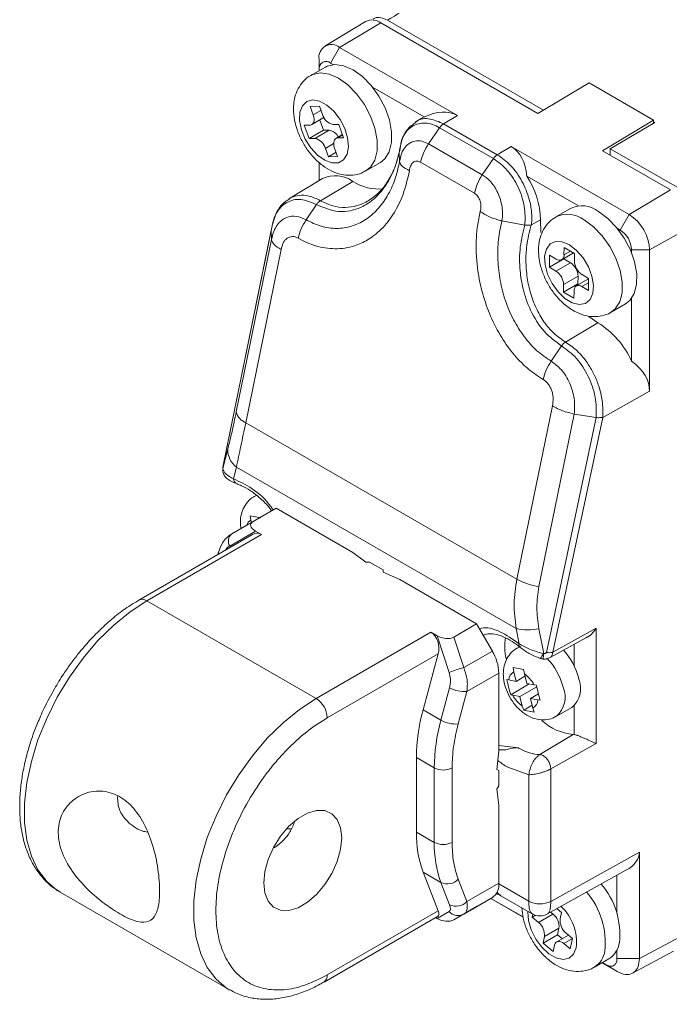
# Model space of a CAD drawing. Header units: millimetres. Extents: x 5 to 415, y 5 to 292.
# Drawn here: x 355.63 to 365.96, y 229.87 to 245.43 of the extents above; entities that cross this region are included whole.
import ezdxf

# ---------------------------------------------------------------- set-up
doc = ezdxf.new("R2010")
doc.units = ezdxf.units.MM

msp = doc.modelspace()

# ---------------------------------------------------------------- linework, layer by layer
at = {"color": 7, "linetype": 'Continuous', "lineweight": 18}
for p, q in [((363.941, 243.991), (361.466, 245.419)), ((361.12, 245.399), (360.474, 245.007)), ((361.36, 245.377), (360.706, 244.986)), ((363.853, 243.938), (361.36, 245.377)), ((360.706, 244.986), (360.565, 244.738)), ((360.706, 244.986), (362.578, 243.905)), ((360.381, 244.798), (360.384, 244.634)), ((360.381, 244.798), (360.381, 244.617)), ((360.481, 244.675), (360.251, 244.542)), ((360.565, 244.738), (360.607, 244.714)), ((360.384, 244.634), (360.384, 244.619)), ((361.23, 244.354), (362.048, 243.882)), ((364.666, 244.424), (363.853, 243.938)), ((365.691, 243.832), (364.666, 244.424)), ((360.389, 244.053), (360.242, 244.049)), ((360.242, 244.049), (360.29, 243.916)), ((360.436, 243.92), (360.389, 244.053)), ((360.268, 243.761), (360.459, 243.872)), ((362.004, 243.86), (361.909, 243.802)), ((362.004, 243.86), (362.048, 243.882)), ((362.358, 243.774), (362.578, 243.905)), ((360.238, 243.753), (360.146, 243.751)), ((360.146, 243.751), (360.223, 243.538)), ((360.394, 243.834), (360.453, 243.671)), ((360.695, 243.765), (360.603, 243.763)), ((360.771, 243.552), (360.695, 243.765)), ((361.913, 243.796), (361.845, 243.737)), ((362.295, 243.712), (362.12, 243.456)), ((362.295, 243.712), (363.147, 243.221)), ((362.358, 243.774), (363.21, 243.282)), ((364.878, 243.346), (365.691, 243.832)), ((365.709, 243.796), (365.002, 243.378)), ((365.691, 243.832), (365.691, 243.786)), ((365.691, 243.806), (365.709, 243.796)), ((360.453, 243.671), (360.223, 243.538)), ((360.314, 243.54), (360.544, 243.673)), ((360.453, 243.671), (360.544, 243.673)), ((360.753, 243.602), (360.65, 243.542)), ((360.68, 243.55), (360.771, 243.552)), ((360.223, 243.538), (360.314, 243.54)), ((362.12, 243.456), (362.972, 242.964)), ((363.21, 243.282), (363.43, 243.413)), ((363.43, 243.413), (365.302, 242.333)), ((360.481, 243.383), (360.529, 243.25)), ((360.651, 243.321), (360.529, 243.25)), ((360.529, 243.25), (360.675, 243.254)), ((360.675, 243.254), (360.627, 243.387)), ((361.654, 243.318), (361.66, 243.173)), ((364.878, 243.346), (365.956, 242.723)), ((365.002, 243.378), (365.002, 243.275)), ((366.063, 242.766), (365.002, 243.378)), ((360.381, 243.163), (360.381, 242.872)), ((360.384, 243.161), (360.384, 242.873)), ((361.126, 243.026), (361.356, 243.159)), ((361.993, 243.165), (362.847, 242.672)), ((362.972, 242.964), (363.147, 243.221)), ((364.496, 242.469), (363.678, 242.941)), ((360.435, 242.904), (359.904, 242.582)), ((360.403, 242.553), (360.918, 242.86)), ((365.956, 242.723), (365.302, 242.333)), ((359.877, 242.558), (359.906, 242.578)), ((360.341, 242.491), (360.175, 242.249)), ((364.37, 242.43), (364.14, 242.297)), ((365.302, 242.333), (365.161, 242.085)), ((363.284, 242.235), (363.648, 242.166)), ((363.751, 242.169), (363.893, 242.249)), ((363.893, 242.249), (363.901, 242.047)), ((359.624, 242.1), (358.859, 238.348)), ((358.859, 238.342), (359.622, 242.086)), ((359.628, 241.937), (359.622, 242.086)), ((365.161, 242.085), (365.119, 242.109)), ((366.293, 242.141), (365.627, 241.77)), ((359.628, 241.937), (359.067, 239.197)), ((359.217, 239.026), (359.781, 241.778)), ((364.04, 241.685), (364.037, 241.496)), ((364.143, 241.624), (364.04, 241.685)), ((364.232, 241.614), (364.419, 241.722)), ((364.27, 241.81), (364.268, 241.692)), ((364.435, 241.712), (364.27, 241.81)), ((364.433, 241.594), (364.435, 241.712)), ((365.627, 241.77), (365.342, 241.771)), ((365.342, 241.771), (365.342, 241.723)), ((365.627, 241.77), (365.627, 239.525)), ((364.267, 241.629), (364.037, 241.496)), ((364.14, 241.435), (364.37, 241.567)), ((364.267, 241.634), (364.267, 241.629)), ((364.267, 241.629), (364.37, 241.567)), ((364.037, 241.496), (364.14, 241.435)), ((364.658, 241.317), (364.555, 241.378)), ((364.49, 241.234), (364.261, 241.101)), ((364.262, 241.219), (364.261, 241.101)), ((364.492, 241.352), (364.262, 241.219)), ((364.658, 241.312), (364.463, 241.199)), ((364.492, 241.352), (364.49, 241.234)), ((364.49, 241.234), (364.507, 241.224)), ((364.656, 241.128), (364.658, 241.317)), ((364.261, 241.101), (364.426, 241.003)), ((364.426, 241.003), (364.427, 241.121)), ((364.553, 241.189), (364.656, 241.128)), ((365.015, 240.781), (365.245, 240.914)), ((365.342, 241.003), (365.342, 240.004)), ((364.807, 240.615), (364.292, 240.307)), ((364.662, 240.712), (364.807, 240.615)), ((364.23, 240.246), (364.064, 240.004)), ((365.627, 239.525), (364.883, 239.109)), ((364.084, 239.294), (363.521, 236.542)), ((364.432, 239.164), (363.871, 236.424)), ((364.78, 239.108), (363.99, 235.379)), ((364.883, 239.109), (364.092, 235.38)), ((364.78, 239.108), (364.432, 239.164)), ((363.521, 236.542), (359.217, 239.026)), ((358.933, 238.605), (358.854, 238.301)), ((358.854, 238.301), (358.854, 238.295)), ((359.07, 238.321), (359.022, 238.135)), ((363.509, 235.759), (359.07, 238.321)), ((359.387, 237.874), (359.351, 237.854)), ((359.699, 237.668), (359.337, 237.459)), ((360.917, 236.964), (359.699, 237.668)), ((359.289, 237.548), (359.456, 237.516)), ((359.3, 237.477), (359.289, 237.548)), ((359.308, 237.442), (359.3, 237.477)), ((359.337, 237.459), (358.996, 237.262)), ((359.326, 237.251), (357.523, 236.21)), ((359.47, 237.25), (357.648, 236.198)), ((358.963, 237.068), (359.374, 237.305)), ((359.374, 237.305), (359.47, 237.25)), ((358.786, 236.971), (358.776, 236.934)), ((361.122, 236.81), (360.917, 236.964)), ((361.122, 236.81), (361.183, 236.81)), ((361.183, 236.81), (361.396, 236.688)), ((361.396, 236.688), (361.396, 236.653)), ((361.662, 236.534), (361.396, 236.653)), ((362.881, 235.831), (361.662, 236.534)), ((360.335, 234.647), (357.648, 236.198)), ((362.519, 235.622), (362.881, 235.831)), ((362.881, 235.831), (363.131, 235.398)), ((360.335, 234.647), (362.157, 235.699)), ((362.253, 235.643), (362.157, 235.699)), ((362.445, 235.058), (362.253, 235.643)), ((362.519, 235.622), (362.678, 235.136)), ((363.557, 235.517), (363.509, 235.759)), ((363.871, 235.754), (363.949, 235.359)), ((364.047, 235.296), (364.627, 235.615)), ((364.092, 235.38), (364.779, 235.763)), ((364.779, 235.763), (364.779, 233.93)), ((363.561, 235.467), (363.523, 235.445)), ((363.576, 235.476), (363.562, 235.468)), ((360.512, 234.341), (362.27, 235.355)), ((362.27, 235.355), (362.033, 234.467)), ((362.678, 235.136), (363.131, 235.398)), ((363.949, 235.359), (363.937, 235.361)), ((364.047, 235.296), (364.031, 235.29)), ((362.727, 234.756), (363.234, 235.049)), ((363.234, 235.049), (363.234, 233.811)), ((363.461, 235.14), (363.628, 235.108)), ((363.472, 235.069), (363.461, 235.14)), ((363.509, 234.918), (363.472, 235.069)), ((363.649, 234.999), (363.509, 234.918)), ((363.628, 235.108), (363.639, 235.037)), ((363.639, 235.037), (363.677, 234.886)), ((363.362, 234.948), (363.394, 234.94)), ((363.394, 234.94), (363.509, 234.918)), ((363.718, 234.878), (363.422, 234.707)), ((363.837, 234.831), (363.569, 234.677)), ((363.677, 234.886), (363.792, 234.864)), ((363.792, 234.864), (363.83, 234.859)), ((362.315, 234.303), (362.452, 234.817)), ((362.59, 234.243), (362.727, 234.756)), ((363.454, 234.698), (363.422, 234.707)), ((363.569, 234.677), (363.454, 234.698)), ((363.607, 234.526), (363.569, 234.677)), ((363.863, 234.718), (363.737, 234.645)), ((363.629, 234.462), (363.607, 234.526)), ((363.763, 234.539), (363.629, 234.462)), ((363.852, 234.623), (363.737, 234.645)), ((363.737, 234.645), (363.774, 234.494)), ((363.89, 234.618), (363.852, 234.623)), ((362.315, 234.303), (362.033, 234.467)), ((363.797, 234.43), (363.629, 234.462)), ((363.774, 234.494), (363.797, 234.43)), ((364.148, 234.363), (364.395, 234.505)), ((364.414, 234.075), (363.885, 233.755)), ((363.544, 233.862), (363.234, 233.9)), ((364.779, 233.93), (364.059, 233.529)), ((363.204, 233.521), (363.234, 233.811)), ((363.234, 233.83), (363.347, 233.83)), ((363.549, 233.859), (363.544, 233.862)), ((361.926, 233.707), (361.926, 232.524)), ((362.209, 233.544), (361.926, 233.707)), ((362.209, 232.361), (362.209, 233.544)), ((362.492, 232.361), (362.492, 233.544)), ((363.204, 233.521), (363.234, 233.504)), ((363.234, 233.504), (363.234, 233.259)), ((363.709, 233.433), (363.376, 233.555)), ((363.709, 233.433), (363.709, 231.426)), ((364.059, 233.529), (364.059, 231.424)), ((363.234, 233.259), (363.204, 233.206)), ((363.204, 233.206), (363.234, 232.951)), ((363.234, 232.951), (363.234, 231.713)), ((359.878, 232.577), (359.95, 232.574)), ((362.209, 232.361), (361.926, 232.524)), ((364.059, 231.424), (365.465, 232.208)), ((365.465, 232.208), (365.465, 230.515)), ((362.033, 231.888), (362.27, 231.273)), ((362.033, 231.888), (362.315, 231.725)), ((364.009, 231.225), (365.252, 231.918)), ((362.315, 231.725), (362.452, 231.369)), ((362.727, 231.42), (362.59, 231.776)), ((365.109, 231.838), (365.109, 231.23)), ((356.273, 231.571), (358.96, 230.02)), ((363.234, 231.713), (362.727, 231.42)), ((363.131, 231.484), (362.678, 231.223)), ((362.881, 231.34), (363.131, 231.484)), ((363.62, 231.173), (363.105, 231.469)), ((363.108, 231.471), (363.619, 231.176)), ((363.267, 231.512), (363.761, 231.227)), ((362.27, 231.273), (360.512, 230.258)), ((362.445, 231.263), (362.253, 231.152)), ((362.881, 231.34), (362.519, 231.131)), ((364.058, 231.252), (364.093, 231.223)), ((364.23, 231.248), (364.158, 231.308)), ((360.46, 230.143), (362.263, 231.185)), ((362.253, 231.152), (362.23, 231.166)), ((362.519, 231.131), (362.678, 231.223)), ((363.773, 231.22), (363.763, 231.174)), ((363.815, 231.204), (363.763, 231.174)), ((363.763, 231.174), (363.863, 231.09)), ((363.863, 231.09), (364.093, 231.223)), ((364.208, 231.144), (364.23, 231.248)), ((364.187, 230.998), (363.957, 230.865)), ((364.187, 230.998), (364.165, 230.895)), ((364.165, 230.895), (363.935, 230.762)), ((363.957, 230.865), (363.935, 230.762)), ((364.338, 230.889), (364.152, 230.782)), ((364.165, 230.895), (364.239, 230.832)), ((364.403, 230.836), (364.302, 230.92)), ((364.367, 230.67), (364.403, 230.836)), ((365.465, 230.515), (366.113, 230.863)), ((363.935, 230.762), (364.096, 230.628)), ((364.096, 230.628), (364.118, 230.731)), ((364.266, 230.754), (364.367, 230.67)), ((365.109, 230.656), (365.109, 230.517)), ((365.356, 230.283), (366.005, 230.632)), ((364.75, 230.38), (364.98, 230.512)), ((365.109, 230.517), (365.465, 230.515)), ((365.112, 230.311), (364.871, 230.45)), ((364.875, 230.452), (364.935, 230.417)), ((365.112, 230.311), (365.017, 230.367))]:
    msp.add_line(p, q, dxfattribs=at)
at = {"color": 8, "linetype": 'Continuous', "lineweight": 18}
for p, q in [((360.29, 243.916), (360.412, 243.986)), ((360.756, 243.594), (360.68, 243.55)), ((360.613, 243.46), (360.481, 243.383)), ((364.268, 241.692), (364.37, 241.75)), ((364.657, 241.25), (364.553, 241.189)), ((364.428, 235.505), (364.428, 235.165)), ((364.428, 234.529), (364.428, 234.074)), ((363.234, 231.7), (363.709, 231.426)), ((364.402, 230.833), (364.266, 230.754)), ((365.017, 230.367), (364.935, 230.417))]:
    msp.add_line(p, q, dxfattribs=at)
at = {"color": 7, "linetype": 'Continuous', "lineweight": 18, "flags": 128}
for points in [[(360.632, 244.716), (360.509, 244.689), (360.481, 244.675)], [(361.356, 243.159), (361.427, 243.216), (361.496, 243.328), (361.532, 243.475), (361.533, 243.647), (361.497, 243.835), (361.428, 244.027), (361.33, 244.213), (361.207, 244.382), (361.068, 244.524), (360.92, 244.631), (360.771, 244.696), (360.632, 244.716)], [(360.279, 244.154), (360.185, 244.129), (360.116, 244.061), (360.077, 243.958), (360.072, 243.827), (360.101, 243.68), (360.163, 243.531), (360.25, 243.393), (360.356, 243.277), (360.471, 243.195), (360.585, 243.154), (360.688, 243.156), (360.771, 243.203), (360.825, 243.29), (360.847, 243.408), (360.835, 243.549), (360.789, 243.698), (360.714, 243.843), (360.616, 243.972), (360.504, 244.071), (360.388, 244.134), (360.279, 244.154)], [(360.238, 243.753), (360.258, 243.757), (360.275, 243.767), (360.289, 243.782), (360.298, 243.802), (360.303, 243.827), (360.304, 243.855), (360.299, 243.885), (360.29, 243.916)], [(360.68, 243.55), (360.659, 243.546), (360.642, 243.537), (360.628, 243.521), (360.619, 243.501), (360.614, 243.476), (360.614, 243.449), (360.618, 243.418), (360.627, 243.387)], [(365.245, 240.914), (365.311, 240.966), (365.382, 241.076), (365.42, 241.221), (365.423, 241.392), (365.389, 241.579), (365.322, 241.772), (365.225, 241.958), (365.103, 242.128), (364.965, 242.272), (364.817, 242.381)], [(364.354, 241.852), (364.239, 241.9), (364.134, 241.905), (364.047, 241.865), (363.988, 241.785), (363.96, 241.67), (363.967, 241.533), (364.008, 241.384), (364.079, 241.237), (364.174, 241.105), (364.284, 241), (364.4, 240.931), (364.511, 240.905), (364.608, 240.922), (364.682, 240.983), (364.726, 241.082), (364.736, 241.209), (364.712, 241.354), (364.656, 241.503), (364.572, 241.644), (364.468, 241.764), (364.354, 241.852)], [(360.742, 232.432), (360.724, 232.251), (360.671, 232.059), (360.586, 231.868), (360.474, 231.69), (360.342, 231.533), (360.197, 231.409), (360.048, 231.322), (359.903, 231.28), (359.771, 231.284), (359.66, 231.334), (359.575, 231.426), (359.522, 231.557), (359.504, 231.718), (359.522, 231.899), (359.575, 232.091), (359.66, 232.281), (359.771, 232.46), (359.903, 232.616), (360.048, 232.741), (360.197, 232.827), (360.342, 232.869), (360.474, 232.866), (360.586, 232.816), (360.671, 232.723), (360.724, 232.593), (360.742, 232.432)], [(364.266, 230.754), (364.242, 230.772), (364.218, 230.783), (364.194, 230.789), (364.173, 230.789), (364.154, 230.783), (364.138, 230.771), (364.126, 230.753), (364.118, 230.731)]]:
    msp.add_lwpolyline(points, dxfattribs=at)
at = {"color": 8, "linetype": 'Continuous', "lineweight": 18, "flags": 128}
for points in [[(360.253, 244.543), (360.279, 244.556), (360.402, 244.583)], [(360.402, 244.583), (360.542, 244.563), (360.69, 244.498), (360.838, 244.391), (360.977, 244.25), (361.1, 244.081), (361.198, 243.895), (361.267, 243.702), (361.303, 243.514), (361.303, 243.342), (361.267, 243.196), (361.197, 243.084), (361.126, 243.026)], [(364.587, 242.248), (364.735, 242.139), (364.873, 241.996), (364.995, 241.826), (365.092, 241.639), (365.159, 241.446), (365.193, 241.259), (365.191, 241.088), (365.153, 240.944), (365.081, 240.833), (365.015, 240.781)], [(358.859, 238.348), (358.859, 238.347), (358.859, 238.342)], [(359.353, 237.855), (359.361, 237.859), (359.392, 237.872)], [(357.648, 236.198), (357.383, 236.024), (357.123, 235.812), (356.873, 235.565), (356.638, 235.288), (356.421, 234.986), (356.227, 234.665), (356.059, 234.33), (355.921, 233.989), (355.816, 233.647), (355.744, 233.31), (355.708, 232.986), (355.708, 232.679), (355.744, 232.397), (355.816, 232.143), (355.921, 231.923), (356.059, 231.741), (356.227, 231.599), (356.273, 231.571)], [(363.525, 235.446), (363.533, 235.451), (363.575, 235.467)], [(358.967, 230.016), (358.914, 230.048), (358.746, 230.189), (358.608, 230.372), (358.503, 230.592), (358.431, 230.845), (358.395, 231.128), (358.395, 231.435), (358.431, 231.759), (358.503, 232.096), (358.608, 232.438), (358.746, 232.779), (358.914, 233.114), (359.108, 233.435), (359.325, 233.737), (359.56, 234.014), (359.81, 234.261), (360.07, 234.473), (360.335, 234.647)], [(363.206, 231.57), (363.223, 231.548), (363.267, 231.512), (363.267, 231.512)], [(363.695, 231.265), (363.695, 231.26), (363.704, 231.121), (363.747, 230.972), (363.82, 230.826), (363.916, 230.695), (364.027, 230.592), (364.143, 230.526), (364.253, 230.503), (364.349, 230.524), (364.421, 230.587), (364.462, 230.688)]]:
    msp.add_lwpolyline(points, dxfattribs=at)
at = {"color": 7, "linetype": 'Continuous', "lineweight": 18}
for centre, radius, start, end in [((361.223, 245.196), 0.227, 52.6431, 116.9972), ((360.579, 244.831), 0.201, 50.7967, 189.214), ((360.494, 244.652), 0.112, 50.7967, 189.214), ((360.645, 243.975), 0.216, 194.7343, 258.832), ((360.508, 243.475), 0.201, 26.2698, 79.7803), ((360.272, 243.329), 0.216, 14.7343, 78.832), ((360.638, 242.458), 0.49, 55.1289, 114.5113), ((362.652, 242.242), 1.241, 0.3061, 34.2962), ((361.333, 243.499), 0.762, 237.0339, 275.2007), ((364.553, 242.04), 0.431, 52.2978, 115.2217), ((364.922, 241.738), 0.706, 2.6055, 57.3945), ((364.949, 241.754), 0.393, 2.6055, 57.3945), ((364.193, 241.682), 0.0765, 229.2959, 7.6773), ((364.223, 241.342), 0.269, 2.0947, 56.8925), ((364.702, 241.603), 0.269, 182.0947, 236.8925), ((363.993, 241.209), 0.269, 2.0947, 56.8925), ((364.503, 241.131), 0.0765, 49.2959, 187.6773), ((364.044, 239.408), 1.428, 24.6484, 57.6802), ((359.313, 239.261), 0.254, 194.6433, 247.8229), ((359.289, 238.603), 0.357, 179.6706, 232.1791), ((359.099, 237.144), 0.156, 131.3359, 209.4248), ((364.028, 237.471), 1.059, 241.3971, 261.4817), ((364.364, 235.475), 1.035, 172.3918, 191.0392), ((363.701, 236.608), 0.871, 257.2195, 281.2281), ((362.513, 235.025), 0.721, 1.9565, 31.1437), ((364.04, 235.636), 0.262, 259.029, 281.4355), ((363.489, 234.705), 1.046, 14.5234, 42.5813), ((362.947, 233.954), 1.213, 102.8357, 114.4673), ((363.54, 234.94), 0.145, 117.863, 180.0731), ((363.359, 234.636), 0.489, 27.8638, 55.0679), ((364.131, 234.809), 0.402, 310.9428, 23.0685), ((362.689, 235.237), 0.482, 240.573, 274.4412), ((363.887, 234.927), 0.489, 207.8638, 235.0679), ((360.128, 234.323), 0.384, 2.6055, 57.3945), ((363.706, 234.623), 0.145, 297.863, 0.0731), ((364.898, 233.677), 2.972, 164.5964, 179.4278), ((365.181, 233.514), 2.972, 164.5964, 179.4278), ((362.552, 234.723), 0.482, 240.573, 274.4412), ((364.499, 234.94), 0.869, 227.6864, 264.4194), ((364.413, 233.985), 0.0899, 80.1027, 89.1957), ((362.35, 233.817), 0.307, 242.6097, 297.3903), ((363.703, 232.495), 1.777, 179.0429, 199.9698), ((362.35, 232.634), 0.307, 242.6097, 297.3903), ((363.986, 232.332), 1.777, 179.0429, 199.9698), ((362.417, 231.943), 0.241, 245.1196, 315.9168), ((362.984, 231.688), 0.252, 305.698, 5.6204), ((363.92, 230.901), 1.234, 353.7517, 40.3366), ((362.554, 231.588), 0.241, 245.1196, 315.9168), ((363.886, 231.768), 0.385, 242.6565, 296.7662), ((362.587, 231.389), 0.19, 221.6035, 298.6028), ((363.932, 231.023), 0.257, 354.3911, 50.9992), ((364.463, 231.119), 0.257, 174.3911, 230.9992), ((363.702, 230.89), 0.257, 354.3911, 50.9992), ((364.789, 230.819), 0.361, 301.8655, 351.6804)]:
    msp.add_arc(centre, radius, start, end, dxfattribs=at)
at = {"color": 8, "linetype": 'Continuous', "lineweight": 18}
for centre, radius, start, end in [((364.323, 241.907), 0.431, 52.3298, 114.9048), ((359.117, 238.142), 0.0947, 184.124, 249.4811), ((359.354, 237.363), 0.126, 115.3243, 163.4871), ((358.821, 236.965), 0.0359, 170.0012, 217.3089), ((357.575, 236.099), 0.123, 53.6209, 115.9085), ((363.607, 235.499), 0.0532, 159.6662, 223.1106), ((363.249, 234.566), 1.038, 14.4151, 43.8962), ((363.884, 234.667), 0.402, 310.9164, 23.0724), ((364.093, 234.788), 1.427, 232.1276, 239.8068), ((363.689, 230.768), 1.234, 353.7568, 40.5024), ((363.666, 230.768), 0.801, 354.2926, 45.9775), ((364.558, 230.687), 0.362, 302.701, 351.6304), ((360.386, 230.246), 0.126, 306.6062, 5.5408)]:
    msp.add_arc(centre, radius, start, end, dxfattribs=at)
at = {"color": 7, "linetype": 'Continuous', "lineweight": 18}
for centre, major_axis, ratio, start_param, end_param in [((361.991, 242.876), (0.584, 1.03), 0.582265, 6.278788, 6.987561), ((362.843, 242.385), (0.584, 1.03), 0.582265, 5.570015, 6.278788), ((364.305, 239.531), (1.322, -0.01), 0.582312, 0.004439, 0.673727), ((359.573, 237.364), (0.277, -0.044), 0.427891, 2.6564, 3.982929), ((359.406, 237.009), (-0.02, 0.262), 0.715187, 5.829269, 6.614586), ((362.093, 235.457), (-0.02, 0.262), 0.715187, 4.258473, 5.829269), ((362.355, 235.758), (0.213, -0.081), 0.649455, 4.471399, 5.797929), ((364.752, 232.211), (0.713, -0.005), 0.572321, 5.493418, 6.287473), ((362.093, 231.375), (-0.177, 0.186), 0.349555, 3.057513, 3.842992), ((362.355, 231.267), (0.213, -0.081), 0.649455, 4.471399, 5.797929)]:
    msp.add_ellipse(centre, major_axis=major_axis, ratio=ratio, start_param=start_param, end_param=end_param, dxfattribs=at)
for points, knots in [([(363.499, 246.621), (363.119, 246.397), (362.441, 245.997), (361.764, 245.596), (361.466, 245.419)], [0, 0, 0, 0, 0.5600048, 1, 1, 1, 1]), ([(361.466, 245.419), (361.431, 245.435), (361.359, 245.468), (361.28, 245.467), (361.249, 245.442), (361.241, 245.435)], [0, 0, 0, 0, 0.422991, 0.845983, 1, 1, 1, 1]), ([(360.255, 244.543), (360.253, 244.542), (360.205, 244.523), (360.131, 244.452), (360.045, 244.336), (359.993, 244.199), (359.97, 244.046), (359.979, 243.878), (360.021, 243.7), (360.095, 243.521), (360.197, 243.353), (360.323, 243.204), (360.466, 243.085), (360.616, 243.002), (360.767, 242.958), (360.915, 242.954), (361.038, 242.978), (361.1, 243.017), (361.123, 243.031)], [0, 0, 0, 0, 0.002709, 0.066703, 0.128315, 0.19038, 0.255771, 0.325995, 0.399917, 0.474562, 0.549332, 0.625, 0.702524, 0.774111, 0.841334, 0.904542, 0.965669, 1, 1, 1, 1]), ([(361.654, 243.318), (361.669, 243.408), (361.7, 243.588), (361.829, 243.727), (361.957, 243.781), (362.065, 243.791), (362.179, 243.77), (362.257, 243.732), (362.295, 243.712)], [0, 0, 0, 0, 0.249328, 0.498429, 0.623734, 0.74892, 0.874188, 1, 1, 1, 1]), ([(361.833, 243.74), (361.803, 243.707), (361.741, 243.638), (361.682, 243.501), (361.668, 243.395), (361.661, 243.348)], [0, 0, 0, 0, 0.334218, 0.704062, 1, 1, 1, 1]), ([(362.12, 243.456), (362.085, 243.472), (362.01, 243.507), (361.908, 243.506), (361.82, 243.473), (361.745, 243.408), (361.684, 243.307), (361.668, 243.216), (361.66, 243.173)], [0, 0, 0, 0, 0.1677364, 0.3521428, 0.4871717, 0.6389737, 0.831837, 1, 1, 1, 1]), ([(360.341, 242.491), (360.456, 242.442), (360.636, 242.365), (360.886, 242.387), (361.081, 242.454), (361.267, 242.583), (361.433, 242.773), (361.572, 243.018), (361.626, 243.216), (361.654, 243.318)], [0, 0, 0, 0, 0.208514, 0.323681, 0.445533, 0.574254, 0.709641, 0.851769, 1, 1, 1, 1]), ([(361.661, 243.351), (361.64, 243.264), (361.597, 243.091), (361.484, 242.867), (361.343, 242.679), (361.226, 242.597), (361.168, 242.556)], [0, 0, 0, 0, 0.251454, 0.502286, 0.751844, 1, 1, 1, 1]), ([(363.751, 242.169), (363.754, 242.205), (363.759, 242.263), (363.756, 242.332), (363.749, 242.43), (363.717, 242.603), (363.609, 242.867), (363.43, 243.126), (363.283, 243.23), (363.21, 243.282)], [0, 0, 0, 0, 0.090046, 0.1488, 0.16561, 0.323005, 0.545075, 0.775892, 1, 1, 1, 1]), ([(361.66, 243.173), (361.637, 243.075), (361.592, 242.877), (361.469, 242.62), (361.311, 242.402), (361.118, 242.239), (360.898, 242.136), (360.66, 242.102), (360.414, 242.131), (360.255, 242.21), (360.175, 242.249)], [0, 0, 0, 0, 0.123584, 0.248726, 0.373798, 0.499207, 0.624438, 0.749796, 0.875432, 1, 1, 1, 1]), ([(361.66, 243.173), (361.668, 243.148), (361.684, 243.097), (361.771, 243.052), (361.815, 243.029)], [0, 0, 0, 0, 0.50013, 1, 1, 1, 1]), ([(361.815, 243.029), (361.816, 243.042), (361.819, 243.068), (361.832, 243.104), (361.849, 243.135), (361.873, 243.16), (361.9, 243.176), (361.931, 243.182), (361.962, 243.18), (361.983, 243.17), (361.993, 243.165)], [0, 0, 0, 0, 0.11782, 0.242931, 0.371062, 0.499161, 0.624773, 0.752597, 0.87771, 1, 1, 1, 1]), ([(363.147, 243.221), (363.185, 243.195), (363.262, 243.145), (363.369, 243.038), (363.463, 242.912), (363.568, 242.723), (363.658, 242.458), (363.651, 242.264), (363.648, 242.166)], [0, 0, 0, 0, 0.125761, 0.251022, 0.376238, 0.501616, 0.75075, 1, 1, 1, 1]), ([(360.048, 241.959), (360.093, 241.934), (360.185, 241.884), (360.33, 241.832), (360.48, 241.798), (360.636, 241.786), (360.792, 241.796), (360.932, 241.83), (361.052, 241.876), (361.153, 241.93), (361.26, 242.002), (361.37, 242.097), (361.478, 242.219), (361.571, 242.354), (361.65, 242.499), (361.744, 242.713), (361.786, 242.9), (361.815, 243.029)], [0, 0, 0, 0, 0.060235, 0.121547, 0.186565, 0.252318, 0.32267, 0.392872, 0.442647, 0.492629, 0.543146, 0.609312, 0.67526, 0.741717, 0.80245, 0.863246, 1, 1, 1, 1]), ([(363.284, 242.235), (363.289, 242.276), (363.297, 242.356), (363.283, 242.481), (363.252, 242.599), (363.195, 242.734), (363.102, 242.872), (363.013, 242.935), (362.972, 242.964)], [0, 0, 0, 0, 0.155857, 0.300953, 0.437924, 0.567125, 0.799357, 1, 1, 1, 1]), ([(362.847, 242.672), (362.856, 242.666), (362.876, 242.652), (362.902, 242.622), (362.924, 242.585), (362.939, 242.544), (362.949, 242.501), (362.951, 242.458), (362.949, 242.416), (362.941, 242.393), (362.937, 242.381)], [0, 0, 0, 0, 0.120683, 0.247152, 0.372056, 0.500257, 0.625655, 0.756459, 0.880216, 1, 1, 1, 1]), ([(359.622, 242.086), (359.644, 242.181), (359.687, 242.371), (359.86, 242.541), (360.088, 242.6), (360.256, 242.527), (360.341, 242.491)], [0, 0, 0, 0, 0.249805, 0.4994208, 0.7493558, 1, 1, 1, 1]), ([(359.877, 242.558), (359.862, 242.549), (359.805, 242.514), (359.73, 242.413), (359.658, 242.27), (359.638, 242.159), (359.629, 242.107)], [0, 0, 0, 0, 0.1109579, 0.4242709, 0.7353382, 1, 1, 1, 1]), ([(360.403, 242.553), (360.392, 242.545), (360.37, 242.529), (360.35, 242.504), (360.341, 242.491)], [0, 0, 0, 0, 0.497258, 1, 1, 1, 1]), ([(360.175, 242.249), (360.125, 242.272), (360.018, 242.32), (359.883, 242.3), (359.783, 242.242), (359.714, 242.168), (359.657, 242.067), (359.638, 241.982), (359.628, 241.937)], [0, 0, 0, 0, 0.20459, 0.437673, 0.566426, 0.702382, 0.846176, 1, 1, 1, 1]), ([(362.937, 242.381), (362.922, 242.304), (362.889, 242.149), (362.873, 241.91), (362.876, 241.675), (362.903, 241.398), (362.97, 241.073), (363.098, 240.711), (363.27, 240.378), (363.476, 240.096), (363.699, 239.867), (363.86, 239.763), (363.939, 239.712)], [0, 0, 0, 0, 0.080707, 0.163031, 0.235727, 0.308087, 0.427291, 0.54596, 0.667966, 0.784297, 0.893231, 1, 1, 1, 1]), ([(363.284, 242.235), (363.277, 242.237), (363.213, 242.25), (363.083, 242.291), (362.988, 242.35), (362.937, 242.381)], [0, 0, 0, 0, 0.057383, 0.500719, 1, 1, 1, 1]), ([(360.048, 241.959), (360.061, 242.008), (360.088, 242.108), (360.146, 242.202), (360.175, 242.249)], [0, 0, 0, 0, 0.497276, 1, 1, 1, 1]), ([(364.064, 240.004), (363.988, 240.055), (363.834, 240.158), (363.632, 240.387), (363.462, 240.657), (363.332, 240.961), (363.248, 241.284), (363.212, 241.614), (363.218, 241.938), (363.262, 242.137), (363.284, 242.235)], [0, 0, 0, 0, 0.1246908, 0.2501464, 0.3754264, 0.5008375, 0.6259945, 0.7513068, 0.8764488, 1, 1, 1, 1]), ([(363.648, 242.166), (363.619, 242.052), (363.56, 241.821), (363.56, 241.47), (363.616, 241.128), (363.734, 240.79), (363.939, 240.457), (364.133, 240.316), (364.23, 240.246)], [0, 0, 0, 0, 0.165533, 0.335366, 0.46358, 0.624197, 0.813309, 1, 1, 1, 1]), ([(363.751, 242.169), (363.74, 242.167), (363.72, 242.162), (363.689, 242.162), (363.665, 242.164), (363.652, 242.166), (363.648, 242.166)], [0, 0, 0, 0, 0.3750968, 0.6707688, 0.8788018, 1, 1, 1, 1]), ([(364.292, 240.307), (364.229, 240.351), (364.104, 240.436), (363.946, 240.625), (363.818, 240.849), (363.727, 241.098), (363.673, 241.369), (363.66, 241.594), (363.67, 241.779), (363.689, 241.925), (363.717, 242.058), (363.742, 242.14), (363.751, 242.169)], [0, 0, 0, 0, 0.126294, 0.248663, 0.370087, 0.498036, 0.617487, 0.748454, 0.805475, 0.874075, 0.955183, 1, 1, 1, 1]), ([(364.146, 242.294), (364.125, 242.283), (364.061, 242.251), (363.98, 242.16), (363.908, 242.035), (363.869, 241.892), (363.859, 241.732), (363.882, 241.558), (363.937, 241.379), (364.024, 241.203), (364.136, 241.043), (364.272, 240.903), (364.421, 240.798), (364.575, 240.732), (364.726, 240.706), (364.87, 240.721), (364.969, 240.748), (365.01, 240.78), (365.014, 240.783)], [0, 0, 0, 0, 0.029767, 0.092634, 0.154054, 0.217242, 0.284637, 0.35674, 0.431276, 0.505947, 0.581002, 0.657306, 0.73603, 0.805808, 0.870963, 0.932992, 0.993756, 1, 1, 1, 1]), ([(359.628, 241.937), (359.636, 241.91), (359.653, 241.856), (359.738, 241.804), (359.781, 241.778)], [0, 0, 0, 0, 0.500435, 1, 1, 1, 1]), ([(359.781, 241.778), (359.789, 241.815), (359.801, 241.87), (359.839, 241.925), (359.874, 241.957), (359.914, 241.978), (359.958, 241.985), (360.003, 241.98), (360.033, 241.966), (360.048, 241.959)], [0, 0, 0, 0, 0.245572, 0.373218, 0.499285, 0.625401, 0.751777, 0.877837, 1, 1, 1, 1]), ([(364.23, 240.246), (364.239, 240.259), (364.259, 240.284), (364.281, 240.3), (364.292, 240.307)], [0, 0, 0, 0, 0.502742, 1, 1, 1, 1]), ([(364.292, 240.307), (364.355, 240.265), (364.486, 240.175), (364.64, 239.984), (364.752, 239.787), (364.83, 239.593), (364.888, 239.357), (364.885, 239.197), (364.883, 239.109)], [0, 0, 0, 0, 0.180061, 0.378365, 0.505739, 0.63991, 0.801206, 1, 1, 1, 1]), ([(364.23, 240.246), (364.311, 240.186), (364.475, 240.068), (364.664, 239.768), (364.783, 239.429), (364.781, 239.215), (364.78, 239.108)], [0, 0, 0, 0, 0.2502245, 0.5000044, 0.7497637, 1, 1, 1, 1]), ([(364.064, 240.004), (364.036, 239.957), (363.978, 239.862), (363.952, 239.762), (363.939, 239.712)], [0, 0, 0, 0, 0.502722, 1, 1, 1, 1]), ([(364.432, 239.164), (364.436, 239.245), (364.444, 239.404), (364.379, 239.619), (364.3, 239.77), (364.205, 239.902), (364.119, 239.964), (364.064, 240.004)], [0, 0, 0, 0, 0.256012, 0.50256, 0.638236, 0.766006, 1, 1, 1, 1]), ([(363.939, 239.712), (363.953, 239.703), (363.982, 239.683), (364.02, 239.64), (364.052, 239.589), (364.076, 239.531), (364.091, 239.47), (364.101, 239.388), (364.091, 239.331), (364.084, 239.294)], [0, 0, 0, 0, 0.121784, 0.248137, 0.373872, 0.500587, 0.62603, 0.753831, 1, 1, 1, 1]), ([(358.933, 238.605), (358.955, 238.695), (358.999, 238.873), (359.045, 239.089), (359.067, 239.197)], [0, 0, 0, 0, 0.504154, 1, 1, 1, 1]), ([(364.084, 239.294), (364.135, 239.266), (364.237, 239.21), (364.367, 239.18), (364.432, 239.164)], [0, 0, 0, 0, 0.49864, 1, 1, 1, 1]), ([(364.78, 239.108), (364.79, 239.107), (364.809, 239.105), (364.837, 239.107), (364.859, 239.108), (364.873, 239.107), (364.88, 239.109), (364.883, 239.109)], [0, 0, 0, 0, 0.249886, 0.499926, 0.747959, 0.907794, 1, 1, 1, 1]), ([(359.217, 239.026), (359.191, 238.899), (359.139, 238.644), (359.093, 238.43), (359.07, 238.321)], [0, 0, 0, 0, 0.495576, 1, 1, 1, 1]), ([(358.853, 238.262), (358.853, 238.265), (358.85, 238.278), (358.852, 238.291), (358.854, 238.301)], [0, 0, 0, 0, 0.292864, 1, 1, 1, 1]), ([(358.861, 238.347), (358.861, 238.345), (358.86, 238.339), (358.857, 238.323), (358.854, 238.3), (358.853, 238.277), (358.853, 238.267), (358.852, 238.262)], [0, 0, 0, 0, 0.05903, 0.206643, 0.478023, 0.737458, 1, 1, 1, 1]), ([(358.858, 238.231), (358.856, 238.242), (358.851, 238.262), (358.853, 238.284), (358.854, 238.295)], [0, 0, 0, 0, 0.491601, 1, 1, 1, 1]), ([(358.852, 238.275), (358.852, 238.268), (358.852, 238.261), (358.853, 238.252), (358.854, 238.249), (358.854, 238.246), (358.855, 238.243), (358.855, 238.241), (358.856, 238.239), (358.857, 238.236), (358.857, 238.234), (358.858, 238.232)], [0, 0, 0, 0, 0.468569, 0.533386, 0.580094, 0.688012, 0.755337, 0.792923, 0.815668, 0.857534, 1, 1, 1, 1]), ([(358.859, 238.342), (358.858, 238.34), (358.858, 238.337), (358.857, 238.329), (358.855, 238.319), (358.854, 238.308), (358.854, 238.303), (358.854, 238.301)], [0, 0, 0, 0, 0.105787, 0.213994, 0.459109, 0.727072, 1, 1, 1, 1]), ([(358.854, 238.295), (358.865, 238.266), (358.887, 238.211), (358.979, 238.159), (359.022, 238.135)], [0, 0, 0, 0, 0.529808, 1, 1, 1, 1]), ([(358.857, 238.233), (358.865, 238.213), (358.882, 238.173), (358.949, 238.107), (359.029, 238.075), (359.084, 238.053)], [0, 0, 0, 0, 0.229119, 0.474047, 1, 1, 1, 1]), ([(359.081, 238.054), (359.104, 238.045), (359.172, 238.02), (359.294, 237.952), (359.439, 237.838), (359.553, 237.728), (359.613, 237.65), (359.629, 237.628)], [0, 0, 0, 0, 0.13141, 0.386421, 0.642107, 0.898908, 1, 1, 1, 1]), ([(359.356, 237.855), (359.352, 237.853), (359.307, 237.835), (359.241, 237.768), (359.172, 237.663), (359.137, 237.541), (359.128, 237.435), (359.141, 237.369), (359.145, 237.348)], [0, 0, 0, 0, 0.02118, 0.246315, 0.458072, 0.669406, 0.893054, 1, 1, 1, 1]), ([(358.99, 237.258), (358.962, 237.238), (358.909, 237.201), (358.834, 237.105), (358.804, 237.022), (358.786, 236.971)], [0, 0, 0, 0, 0.306347, 0.574039, 1, 1, 1, 1]), ([(363.509, 235.759), (363.492, 235.89), (363.46, 236.15), (363.501, 236.412), (363.521, 236.542)], [0, 0, 0, 0, 0.504417, 1, 1, 1, 1]), ([(363.871, 235.754), (363.854, 235.867), (363.82, 236.09), (363.854, 236.313), (363.871, 236.424)], [0, 0, 0, 0, 0.504153, 1, 1, 1, 1]), ([(357.523, 236.207), (357.469, 236.176), (357.34, 236.101), (357.142, 235.951), (356.934, 235.769), (356.742, 235.572), (356.58, 235.384), (356.444, 235.206), (356.313, 235.019), (356.23, 234.88), (356.181, 234.799)], [0, 0, 0, 0, 0.106853, 0.254578, 0.399203, 0.537751, 0.670578, 0.766145, 0.864956, 1, 1, 1, 1]), ([(362.983, 235.653), (363.008, 235.661), (363.06, 235.678), (363.169, 235.672), (363.301, 235.633), (363.438, 235.562), (363.527, 235.494), (363.567, 235.463)], [0, 0, 0, 0, 0.182958, 0.388762, 0.608528, 0.822344, 1, 1, 1, 1]), ([(364.779, 235.763), (364.778, 235.762), (364.763, 235.739), (364.722, 235.687), (364.67, 235.634), (364.631, 235.618), (364.626, 235.616)], [0, 0, 0, 0, 0.010383, 0.386592, 0.932808, 1, 1, 1, 1]), ([(363.557, 235.517), (363.609, 235.486), (363.721, 235.42), (363.863, 235.381), (363.937, 235.361)], [0, 0, 0, 0, 0.470945, 1, 1, 1, 1]), ([(363.568, 235.463), (363.591, 235.445), (363.637, 235.409), (363.744, 235.343), (363.831, 235.306), (363.89, 235.282)], [0, 0, 0, 0, 0.251121, 0.500328, 1, 1, 1, 1]), ([(363.528, 235.446), (363.524, 235.445), (363.479, 235.427), (363.413, 235.36), (363.344, 235.255), (363.308, 235.133), (363.301, 234.999), (363.326, 234.855), (363.382, 234.706), (363.47, 234.564), (363.582, 234.445), (363.707, 234.36), (363.837, 234.312), (363.967, 234.303), (364.075, 234.321), (364.127, 234.356), (364.144, 234.367)], [0, 0, 0, 0, 0.0071697, 0.0833799, 0.1550617, 0.2266004, 0.3023073, 0.3847219, 0.4720485, 0.5608071, 0.6522778, 0.7377755, 0.8171381, 0.8917172, 0.9645103, 1, 1, 1, 1]), ([(363.99, 235.379), (363.989, 235.378), (363.988, 235.375), (363.984, 235.369), (363.975, 235.363), (363.963, 235.359), (363.954, 235.359), (363.949, 235.359)], [0, 0, 0, 0, 0.107272, 0.216266, 0.463262, 0.73307, 1, 1, 1, 1]), ([(363.888, 235.283), (363.895, 235.28), (363.909, 235.276), (363.924, 235.274), (363.931, 235.273)], [0, 0, 0, 0, 0.496274, 1, 1, 1, 1]), ([(363.931, 235.273), (363.95, 235.272), (363.984, 235.271), (364.016, 235.285), (364.031, 235.291)], [0, 0, 0, 0, 0.542056, 1, 1, 1, 1]), ([(362.445, 235.058), (362.453, 235.023), (362.467, 234.966), (362.466, 234.883), (362.457, 234.839), (362.452, 234.817)], [0, 0, 0, 0, 0.427559, 0.711619, 1, 1, 1, 1]), ([(362.678, 235.136), (362.696, 235.082), (362.726, 234.997), (362.738, 234.866), (362.731, 234.797), (362.727, 234.756)], [0, 0, 0, 0, 0.430059, 0.666913, 1, 1, 1, 1]), ([(356.181, 234.799), (356.125, 234.697), (356.046, 234.554), (355.947, 234.335), (355.869, 234.148), (355.791, 233.924), (355.725, 233.69), (355.674, 233.448), (355.641, 233.206), (355.627, 232.965), (355.634, 232.731), (355.664, 232.506), (355.718, 232.293), (355.796, 232.095), (355.899, 231.914), (356.029, 231.756), (356.155, 231.64), (356.245, 231.592), (356.276, 231.575)], [0, 0, 0, 0, 0.08253, 0.116044, 0.171428, 0.22854, 0.289409, 0.352476, 0.417149, 0.482987, 0.549716, 0.617168, 0.68519, 0.753721, 0.822786, 0.892625, 0.963859, 1, 1, 1, 1]), ([(360.512, 230.258), (360.401, 230.201), (360.178, 230.086), (359.85, 230.011), (359.536, 230.017), (359.253, 230.119), (359.061, 230.281), (358.939, 230.451), (358.844, 230.638), (358.764, 230.906), (358.734, 231.273), (358.764, 231.675), (358.861, 232.111), (359.023, 232.567), (359.253, 233.026), (359.489, 233.384), (359.697, 233.645), (359.907, 233.875), (360.178, 234.128), (360.401, 234.27), (360.512, 234.341)], [0, 0, 0, 0, 0.060004, 0.11999, 0.184292, 0.249958, 0.315624, 0.3478, 0.380008, 0.439987, 0.5, 0.559978, 0.619991, 0.684293, 0.749959, 0.815625, 0.8478, 0.880009, 0.939979, 1, 1, 1, 1]), ([(364.428, 234.074), (364.441, 234.071), (364.456, 234.068), (364.491, 234.056), (364.531, 234.04), (364.598, 234.012), (364.679, 233.975), (364.74, 233.947), (364.772, 233.933), (364.778, 233.93), (364.779, 233.93)], [0, 0, 0, 0, 0.11544, 0.141145, 0.277216, 0.412411, 0.624676, 0.915152, 0.994966, 1, 1, 1, 1]), ([(363.544, 233.862), (363.489, 233.86), (363.421, 233.856), (363.359, 233.834), (363.347, 233.83)], [0, 0, 0, 0, 0.804617, 1, 1, 1, 1]), ([(363.885, 233.755), (363.831, 233.76), (363.724, 233.77), (363.607, 233.829), (363.549, 233.859)], [0, 0, 0, 0, 0.5, 1, 1, 1, 1]), ([(363.885, 233.755), (363.873, 233.747), (363.85, 233.731), (363.816, 233.696), (363.786, 233.654), (363.754, 233.596), (363.724, 233.516), (363.714, 233.462), (363.709, 233.433)], [0, 0, 0, 0, 0.1230873, 0.248535, 0.3771033, 0.5096528, 0.7350716, 1, 1, 1, 1]), ([(363.938, 233.739), (363.928, 233.743), (363.91, 233.753), (363.893, 233.754), (363.885, 233.755)], [0, 0, 0, 0, 0.5237, 1, 1, 1, 1]), ([(363.938, 233.739), (363.954, 233.727), (363.986, 233.705), (364.026, 233.649), (364.054, 233.587), (364.057, 233.548), (364.059, 233.529)], [0, 0, 0, 0, 0.25, 0.5, 0.75, 1, 1, 1, 1]), ([(364.059, 233.529), (364.047, 233.522), (364.022, 233.509), (363.978, 233.491), (363.93, 233.475), (363.866, 233.456), (363.783, 233.439), (363.734, 233.435), (363.709, 233.433)], [0, 0, 0, 0, 0.119498, 0.23974, 0.361536, 0.485663, 0.730817, 1, 1, 1, 1]), ([(357.221, 231.226), (357.131, 231.283), (356.952, 231.396), (356.668, 231.645), (356.423, 231.938), (356.261, 232.267), (356.225, 232.589), (356.311, 232.862), (356.497, 233.069), (356.762, 233.186), (357.062, 233.176), (357.335, 233.028), (357.548, 232.778), (357.705, 232.453), (357.809, 232.076), (357.856, 231.705), (357.85, 231.405), (357.795, 231.199), (357.689, 231.089), (357.517, 231.086), (357.34, 231.159), (357.235, 231.218), (357.221, 231.226)], [0, 0, 0, 0, 0.0504909, 0.1008712, 0.1540504, 0.209456, 0.2619899, 0.3113938, 0.3615785, 0.4152624, 0.4706129, 0.5223841, 0.5709463, 0.6215781, 0.6762458, 0.7309774, 0.7819261, 0.8311422, 0.8825965, 0.9374894, 0.9919286, 1, 1, 1, 1]), ([(357.659, 232.522), (357.63, 232.528), (357.507, 232.552), (357.342, 232.68), (357.196, 232.871), (357.187, 233.016), (357.182, 233.087)], [0, 0, 0, 0, 0.105438, 0.448175, 0.728242, 1, 1, 1, 1]), ([(359.667, 232.275), (359.676, 232.281), (359.781, 232.349), (359.913, 232.487), (359.971, 232.634), (359.993, 232.688)], [0, 0, 0, 0, 0.055041, 0.647426, 1, 1, 1, 1]), ([(362.678, 231.223), (362.689, 231.232), (362.715, 231.251), (362.739, 231.312), (362.732, 231.379), (362.727, 231.42)], [0, 0, 0, 0, 0.252769, 0.542585, 1, 1, 1, 1]), ([(363.189, 231.551), (363.192, 231.55), (363.214, 231.542), (363.243, 231.526), (363.267, 231.512)], [0, 0, 0, 0, 0.134642, 1, 1, 1, 1]), ([(362.452, 231.369), (362.459, 231.348), (362.469, 231.313), (362.463, 231.279), (362.451, 231.269), (362.445, 231.263)], [0, 0, 0, 0, 0.428724, 0.713281, 1, 1, 1, 1]), ([(363.601, 231.319), (363.606, 231.266), (363.616, 231.153), (363.672, 230.978), (363.758, 230.803), (363.871, 230.642), (364.006, 230.502), (364.155, 230.397), (364.309, 230.331), (364.46, 230.304), (364.604, 230.319), (364.706, 230.348), (364.749, 230.381), (364.755, 230.386)], [0, 0, 0, 0, 0.092296, 0.196818, 0.301532, 0.406779, 0.513771, 0.624146, 0.72204, 0.813447, 0.900453, 0.985669, 1, 1, 1, 1]), ([(363.761, 231.228), (363.765, 231.225), (363.783, 231.213), (363.82, 231.2), (363.87, 231.192), (363.935, 231.193), (363.98, 231.212), (364.008, 231.224)], [0, 0, 0, 0, 0.052889, 0.250034, 0.447279, 0.64055, 1, 1, 1, 1]), ([(364.935, 230.417), (364.954, 230.408), (364.993, 230.39), (365.045, 230.394), (365.084, 230.422), (365.106, 230.466), (365.108, 230.502), (365.109, 230.517)], [0, 0, 0, 0, 0.212202, 0.423999, 0.641521, 0.855071, 1, 1, 1, 1]), ([(365.465, 230.515), (365.461, 230.47), (365.452, 230.382), (365.389, 230.295), (365.299, 230.256), (365.201, 230.265), (365.137, 230.298), (365.112, 230.311)], [0, 0, 0, 0, 0.219897, 0.434512, 0.649185, 0.86392, 1, 1, 1, 1]), ([(358.97, 230.02), (358.998, 230.003), (359.09, 229.947), (359.263, 229.895), (359.479, 229.864), (359.702, 229.872), (359.931, 229.915), (360.163, 229.994), (360.34, 230.072), (360.438, 230.133), (360.46, 230.146)], [0, 0, 0, 0, 0.068863, 0.22357, 0.367753, 0.514095, 0.661959, 0.810263, 0.958067, 1, 1, 1, 1])]:
    msp.add_open_spline(points, degree=3, knots=knots, dxfattribs=at)
at = {"color": 8, "linetype": 'Continuous', "lineweight": 18}
for points, knots in [([(362.358, 243.774), (362.286, 243.805), (362.139, 243.868), (361.981, 243.859), (361.922, 243.804), (361.913, 243.796)], [0, 0, 0, 0, 0.451909, 0.919931, 1, 1, 1, 1]), ([(359.906, 242.578), (359.918, 242.587), (359.964, 242.621), (360.07, 242.642), (360.225, 242.638), (360.342, 242.582), (360.403, 242.553)], [0, 0, 0, 0, 0.090537, 0.350593, 0.657529, 1, 1, 1, 1]), ([(361.17, 242.557), (361.14, 242.54), (361.079, 242.506), (360.955, 242.462), (360.794, 242.438), (360.597, 242.46), (360.469, 242.521), (360.403, 242.553)], [0, 0, 0, 0, 0.128297, 0.256347, 0.498696, 0.742348, 1, 1, 1, 1]), ([(359.022, 238.135), (359.121, 238.089), (359.323, 237.995), (359.55, 237.799), (359.641, 237.657), (359.652, 237.641)], [0, 0, 0, 0, 0.453054, 0.936091, 1, 1, 1, 1]), ([(358.895, 237.003), (358.903, 237.013), (358.922, 237.041), (358.948, 237.058), (358.963, 237.068)], [0, 0, 0, 0, 0.398174, 1, 1, 1, 1]), ([(363.557, 235.517), (363.455, 235.587), (363.252, 235.726), (363.027, 235.79), (362.938, 235.754), (362.927, 235.75)], [0, 0, 0, 0, 0.468042, 0.936085, 1, 1, 1, 1]), ([(363.937, 235.361), (363.933, 235.351), (363.925, 235.332), (363.912, 235.308), (363.9, 235.29), (363.892, 235.281), (363.889, 235.283), (363.888, 235.284)], [0, 0, 0, 0, 0.193524, 0.407091, 0.636477, 0.874676, 1, 1, 1, 1]), ([(363.931, 235.273), (363.932, 235.274), (363.934, 235.275), (363.937, 235.288), (363.941, 235.308), (363.945, 235.332), (363.948, 235.35), (363.949, 235.359)], [0, 0, 0, 0, 0.213797, 0.428333, 0.63364, 0.825107, 1, 1, 1, 1]), ([(364.092, 235.38), (364.089, 235.363), (364.086, 235.337), (364.067, 235.311), (364.055, 235.299), (364.047, 235.296), (364.047, 235.296)], [0, 0, 0, 0, 0.45935, 0.718311, 0.996212, 1, 1, 1, 1]), ([(363.709, 231.426), (363.711, 231.386), (363.714, 231.304), (363.737, 231.244), (363.756, 231.232), (363.762, 231.229)], [0, 0, 0, 0, 0.3951293, 0.8135732, 1, 1, 1, 1]), ([(364.059, 231.424), (364.058, 231.384), (364.054, 231.302), (364.032, 231.242), (364.013, 231.23), (364.007, 231.226)], [0, 0, 0, 0, 0.385828, 0.794427, 1, 1, 1, 1])]:
    msp.add_open_spline(points, degree=3, knots=knots, dxfattribs=at)
at = {"color": 7, "linetype": 'Continuous', "lineweight": 18}
for points in [[(362.295, 243.712), (362.305, 243.725), (362.324, 243.75), (362.347, 243.766), (362.358, 243.774)], [(361.993, 243.165), (362.006, 243.215), (362.033, 243.315), (362.091, 243.409), (362.12, 243.456)], [(363.147, 243.221), (363.157, 243.233), (363.176, 243.258), (363.199, 243.274), (363.21, 243.282)], [(362.847, 242.672), (362.86, 242.722), (362.886, 242.823), (362.943, 242.917), (362.972, 242.964)], [(363.422, 234.707), (363.41, 234.747), (363.388, 234.826), (363.37, 234.907), (363.362, 234.948)], [(363.83, 234.859), (363.839, 234.818), (363.857, 234.737), (363.879, 234.657), (363.89, 234.618)], [(362.492, 233.544), (362.496, 233.656), (362.504, 233.879), (362.561, 234.122), (362.59, 234.243)], [(362.59, 231.776), (362.561, 231.864), (362.504, 232.04), (362.496, 232.254), (362.492, 232.361)]]:
    msp.add_open_spline(points, degree=3, dxfattribs=at)

doc.saveas('drawing.dxf')
